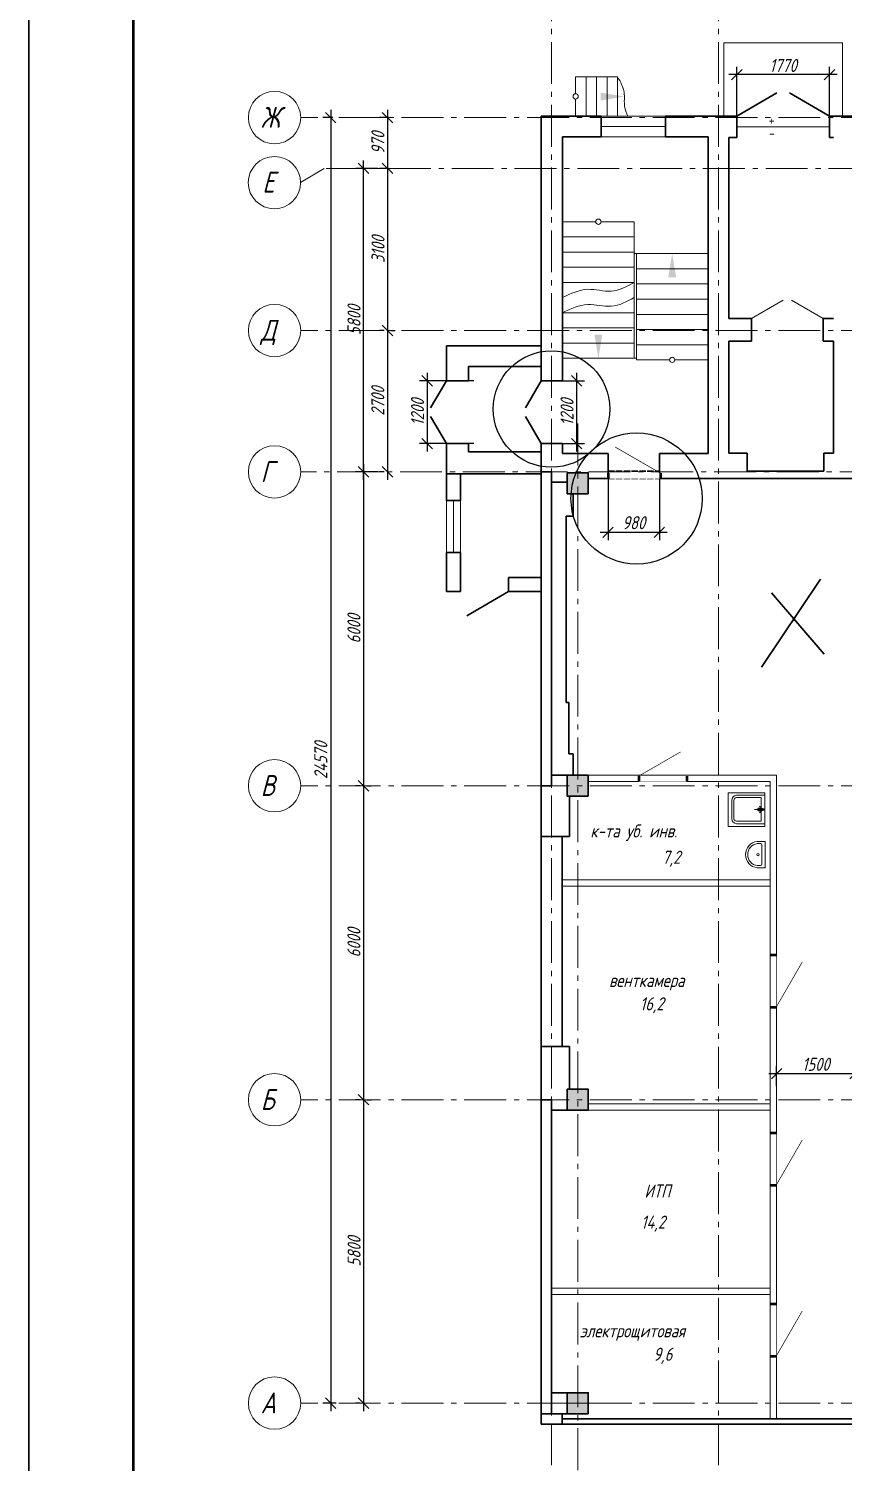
# Model space of a CAD drawing. Header units: millimetres. Extents: x 5341 to 134645, y 2795 to 129189.
# Drawn here: x 5341 to 20907, y 24569 to 51968 of the extents above; entities that cross this region are included whole.
import ezdxf

# ---------------------------------------------------------------- set-up
doc = ezdxf.new("R2010")
doc.units = ezdxf.units.MM
doc.linetypes.add('ACAD_ISO02W100', pattern=[15, 12, -3])
doc.linetypes.add('GOST2.303 6', pattern=[12, 8, -1.5, 1, -1.5])
doc.layers.get('Defpoints').update_dxf_attribs({"color": 1})
doc.layers.add('osi', color=1, linetype='GOST2.303 6', lineweight=15, plot=False)
doc.layers.add('razm', color=5, linetype='Continuous', lineweight=15, plot=False)
for name, color, linetype, lineweight in [('peregorodki', 7, 'Continuous', 20), ('АР_ДвериЗаполнение', 214, 'Continuous', 50), ('АР_Маскировка', 255, 'Continuous', 0), ('АР_ОкнаЗаполнение', 130, 'Continuous', 20), ('АР_Рамка', 7, 'Continuous', 30), ('АР_Сантех', 92, 'Continuous', 5), ('АР_Текст', 165, 'Continuous', 25), ('Колонны', 244, 'Continuous', 35), ('Сантех', 3, 'Continuous', 5), ('Стены', 170, 'Continuous', 30), ('Тонкая', 190, 'Continuous', 18)]:
    doc.layers.add(name, color=color, linetype=linetype, lineweight=lineweight)
doc.styles.add('GOST 2.304', font='CS_Gost2304.shx', dxfattribs={"oblique": 15})
doc.styles.add('SPDS', font='SPDS.shx')
doc.styles.add('style2', font='CS_Gost2304.shx', dxfattribs={"oblique": 15})
doc.dimstyles.new('SPDS$0', dxfattribs={"dimscale": 100, "dimtxt": 2.5, "dimasz": 2, "dimexe": 1.5, "dimexo": 0.625, "dimgap": 0.5, "dimtad": 1, "dimdec": 0, "dimrnd": 0.001, "dimtxsty": 'SPDS', "dimblk": 'ARCHTICK', "dimcen": 2.5, "dimdle": 1.5, "dimadec": 0, "dimazin": 2, "dimtfac": 1, "dimtdec": 0, "dimtmove": 1, "dimatfit": 3, "dimfxl": 8, "dimtolj": 1, "dimtzin": 0, "dimarcsym": 0})

# ---------------------------------------------------------------- blocks, each defined once
blk = doc.blocks.new('*U10')
at = {"color": 7, "linetype": 'ByBlock', "true_color": 0xffffff}
blk.add_wipeout([(-920, -105), (0, -105), (0, 5), (-920, 5)], dxfattribs=at).dxf.layer = 'АР_Маскировка'
at = {"linetype": 'ByBlock', "lineweight": 50}
for p, q in [((-920, 0), (-920, -100)), ((0, 0), (0, -100))]:
    blk.add_line(p, q, dxfattribs=at)
at = {"layer": 'АР_ДвериЗаполнение', "lineweight": 13}
blk.add_lwpolyline([(0, 0, 12.3, 12.3, 0), (-797, 460, 0, 0, 0.145691), (-920, 6, 0, 0, 1.462159)], format="xyseb", dxfattribs=at)
blk = doc.blocks.new('*U11')
at = {"color": 7, "linetype": 'ByBlock', "true_color": 0xffffff}
blk.add_wipeout([(1000, -105), (0, -105), (0, 5), (1000, 5)], dxfattribs=at).dxf.layer = 'АР_Маскировка'
at = {"linetype": 'ByBlock', "lineweight": 50}
for p, q in [((0, 0), (0, -100)), ((1000, 0), (1000, -100))]:
    blk.add_line(p, q, dxfattribs=at)
at = {"layer": 'АР_ДвериЗаполнение', "lineweight": 13}
blk.add_lwpolyline([(0, 0, 13.3, 13.3, 0), (866, 500, 0, 0, -0.145691), (1000, 7, 0, 0, -1.462159)], format="xyseb", dxfattribs=at)
blk = doc.blocks.new('*U18')
at = {"lineweight": 5}
for p, q in [((-172, 630), (178, 630)), ((-172, 590), (177, 590)), ((-272, 0), (-272, 540)), ((-228, 70), (-228, 540)), ((222, 540), (222, 70)), ((272, 540), (272, 0)), ((-228, 70), (222, 70)), ((0, 35), (-65, 100)), ((-48, 95), (-60, 83)), ((0, 200), (0, 0)), ((0, 35), (65, 100)), ((64, 85), (52, 97))]:
    blk.add_line(p, q, dxfattribs=at)
blk.add_lwpolyline([(-322, 700), (-322, 0), (322, 0), (322, 700)], close=True, dxfattribs=at)
for centre, radius in [((0, 109), 30), ((0, 109), 20), ((0, 35), 20)]:
    blk.add_circle(centre, radius, dxfattribs=at)
for centre, radius, start, end in [((-174, 532), 98.4, 88.8814, 175.093), ((-177, 540), 50.4, 84.7047, 179.8273), ((172, 540), 50.5, 0.2404, 83.7507), ((175, 532), 98.3, 4.838, 88.2494)]:
    blk.add_arc(centre, radius, start, end, dxfattribs=at)
blk = doc.blocks.new('UM4')
at = {"layer": 'Сантех'}
for p, q in [((0, 3), (0, -3)), ((1.85, 3), (0, 3)), ((0.8, 2.2), (0.8, -2.2)), ((1.81762, 2.5), (1.1, 2.5)), ((0, -3), (1.85, -3)), ((1.1, -2.5), (1.81762, -2.5))]:
    blk.add_line(p, q, dxfattribs=at)
blk.add_circle((1.65, 0), 0.3, dxfattribs=at)
for centre, radius, start, end in [((1.1, 2.2), 0.3, 90, 180), ((1.47689, 0), 2.52311, 277.0894705, 82.9105295), ((1.47689, 0), 3.02311, 277.0894726, 82.9105274), ((1.1, -2.2), 0.3, 180, 270)]:
    blk.add_arc(centre, radius, start, end, dxfattribs=at)
blk = doc.blocks.new('_Oblique')
at = {"color": 0, "linetype": 'ByBlock', "lineweight": -2}
blk.add_line((-0.5, -0.5), (0.5, 0.5), dxfattribs=at)
blk = doc.blocks.new('*D25')
at = {"layer": 'Defpoints', "color": 0, "ltscale": 100, "transparency": 16777216}
for p in [(11215, 50269), (11113, 25699), (11282, 25699)]:
    blk.add_point(p, dxfattribs=at)
at = {"layer": 'razm', "color": 5, "lineweight": -2, "ltscale": 100, "transparency": 16777216}
blk.add_line((11113, 50419), (11113, 25549), dxfattribs=at)
at = {"layer": 'razm', "color": 0, "linetype": 'ByBlock', "lineweight": -2, "ltscale": 100, "transparency": 16777216}
blk.add_line((11153, 50269), (10963, 50269), dxfattribs=at)
at = {"layer": 'razm', "color": 0, "lineweight": -2, "ltscale": 100, "transparency": 16777216}
blk.add_line((11219, 25699), (10963, 25699), dxfattribs=at)
at = {"layer": 'razm', "color": 5, "lineweight": -2, "ltscale": 100, "transparency": 16777216, "xscale": 200, "yscale": 200, "zscale": 200}
for p, rotation in [((11113, 50269), 90), ((11113, 25699), 270)]:
    blk.add_blockref('_Oblique', p, dxfattribs=dict(at, rotation=rotation))
at = {"layer": 'razm', "color": 5, "ltscale": 100, "transparency": 16777216, "insert": (10923, 37984), "char_height": 250, "attachment_point": 5, "rotation": 90, "style": 'style2'}
blk.add_mtext('\\A1;24570', dxfattribs=at)
blk = doc.blocks.new('*D26')
at = {"layer": 'Defpoints', "color": 0, "ltscale": 100, "transparency": 16777216}
for p in [(12280, 50269), (12197, 49299), (12280, 49299)]:
    blk.add_point(p, dxfattribs=at)
at = {"layer": 'razm', "color": 5, "lineweight": -2, "ltscale": 100, "transparency": 16777216}
blk.add_line((12197, 50419), (12197, 49149), dxfattribs=at)
at = {"layer": 'razm', "color": 0, "linetype": 'ByBlock', "lineweight": -2, "ltscale": 100, "transparency": 16777216}
blk.add_line((12217, 50269), (12047, 50269), dxfattribs=at)
at = {"layer": 'razm', "color": 0, "lineweight": -2, "ltscale": 100, "transparency": 16777216}
blk.add_line((12217, 49299), (12047, 49299), dxfattribs=at)
at = {"layer": 'razm', "color": 5, "lineweight": -2, "ltscale": 100, "transparency": 16777216, "xscale": 200, "yscale": 200, "zscale": 200}
for p, rotation in [((12197, 50269), 90), ((12197, 49299), 270)]:
    blk.add_blockref('_Oblique', p, dxfattribs=dict(at, rotation=rotation))
at = {"layer": 'razm', "color": 5, "ltscale": 100, "transparency": 16777216, "insert": (12015, 49784), "char_height": 250, "attachment_point": 5, "rotation": 90, "style": 'style2'}
blk.add_mtext('\\A1;970', dxfattribs=at)
blk = doc.blocks.new('*D27')
at = {"layer": 'Defpoints', "color": 0, "ltscale": 100, "transparency": 16777216}
for p in [(12280, 49299), (12197, 46199), (12197, 46199)]:
    blk.add_point(p, dxfattribs=at)
at = {"layer": 'razm', "color": 5, "lineweight": -2, "ltscale": 100, "transparency": 16777216}
blk.add_line((12197, 49449), (12197, 46049), dxfattribs=at)
at = {"layer": 'razm', "color": 0, "linetype": 'ByBlock', "lineweight": -2, "ltscale": 100, "transparency": 16777216}
blk.add_line((12217, 49299), (12047, 49299), dxfattribs=at)
at = {"layer": 'razm', "color": 0, "lineweight": -2, "ltscale": 100, "transparency": 16777216}
blk.add_line((12134, 46199), (12047, 46199), dxfattribs=at)
at = {"layer": 'razm', "color": 5, "lineweight": -2, "ltscale": 100, "transparency": 16777216, "xscale": 200, "yscale": 200, "zscale": 200}
for p, rotation in [((12197, 49299), 90), ((12197, 46199), 270)]:
    blk.add_blockref('_Oblique', p, dxfattribs=dict(at, rotation=rotation))
at = {"layer": 'razm', "color": 5, "ltscale": 100, "transparency": 16777216, "insert": (12017, 47749), "char_height": 250, "attachment_point": 5, "rotation": 90, "style": 'style2'}
blk.add_mtext('\\A1;3100', dxfattribs=at)
blk = doc.blocks.new('*D28')
at = {"layer": 'Defpoints', "color": 0, "ltscale": 100, "transparency": 16777216}
for p in [(12197, 46199), (12197, 43499), (12197, 43499)]:
    blk.add_point(p, dxfattribs=at)
at = {"layer": 'razm', "color": 5, "lineweight": -2, "ltscale": 100, "transparency": 16777216}
blk.add_line((12197, 46349), (12197, 43349), dxfattribs=at)
at = {"layer": 'razm', "color": 0, "linetype": 'ByBlock', "lineweight": -2, "ltscale": 100, "transparency": 16777216}
blk.add_line((12259, 46199), (12347, 46199), dxfattribs=at)
at = {"layer": 'razm', "color": 0, "lineweight": -2, "ltscale": 100, "transparency": 16777216}
blk.add_line((12134, 43499), (12047, 43499), dxfattribs=at)
at = {"layer": 'razm', "color": 5, "lineweight": -2, "ltscale": 100, "transparency": 16777216, "xscale": 200, "yscale": 200, "zscale": 200}
for p, rotation in [((12197, 46199), 90), ((12197, 43499), 270)]:
    blk.add_blockref('_Oblique', p, dxfattribs=dict(at, rotation=rotation))
at = {"layer": 'razm', "color": 5, "ltscale": 100, "transparency": 16777216, "insert": (12012, 44849), "char_height": 250, "attachment_point": 5, "rotation": 90, "style": 'style2'}
blk.add_mtext('\\A1;2700', dxfattribs=at)
blk = doc.blocks.new('*D29')
at = {"layer": 'Defpoints', "color": 0, "ltscale": 100, "transparency": 16777216}
for p in [(11738, 43499), (11738, 37499), (11738, 37499)]:
    blk.add_point(p, dxfattribs=at)
at = {"layer": 'razm', "color": 5, "lineweight": -2, "ltscale": 100, "transparency": 16777216}
blk.add_line((11738, 43649), (11738, 37349), dxfattribs=at)
at = {"layer": 'razm', "color": 0, "linetype": 'ByBlock', "lineweight": -2, "ltscale": 100, "transparency": 16777216}
blk.add_line((11676, 43499), (11588, 43499), dxfattribs=at)
at = {"layer": 'razm', "color": 0, "lineweight": -2, "ltscale": 100, "transparency": 16777216}
blk.add_line((11676, 37499), (11588, 37499), dxfattribs=at)
at = {"layer": 'razm', "color": 5, "lineweight": -2, "ltscale": 100, "transparency": 16777216, "xscale": 200, "yscale": 200, "zscale": 200}
for p, rotation in [((11738, 43499), 90), ((11738, 37499), 270)]:
    blk.add_blockref('_Oblique', p, dxfattribs=dict(at, rotation=rotation))
at = {"layer": 'razm', "color": 5, "ltscale": 100, "transparency": 16777216, "insert": (11556, 40499), "char_height": 250, "attachment_point": 5, "rotation": 90, "style": 'style2'}
blk.add_mtext('\\A1;6000', dxfattribs=at)
blk = doc.blocks.new('*D30')
at = {"layer": 'Defpoints', "color": 0, "ltscale": 100, "transparency": 16777216}
for p in [(11738, 37499), (11738, 31499), (11738, 31499)]:
    blk.add_point(p, dxfattribs=at)
at = {"layer": 'razm', "color": 5, "lineweight": -2, "ltscale": 100, "transparency": 16777216}
blk.add_line((11738, 37649), (11738, 31349), dxfattribs=at)
at = {"layer": 'razm', "color": 0, "linetype": 'ByBlock', "lineweight": -2, "ltscale": 100, "transparency": 16777216}
blk.add_line((11801, 37499), (11888, 37499), dxfattribs=at)
at = {"layer": 'razm', "color": 0, "lineweight": -2, "ltscale": 100, "transparency": 16777216}
blk.add_line((11676, 31499), (11588, 31499), dxfattribs=at)
at = {"layer": 'razm', "color": 5, "lineweight": -2, "ltscale": 100, "transparency": 16777216, "xscale": 200, "yscale": 200, "zscale": 200}
for p, rotation in [((11738, 37499), 90), ((11738, 31499), 270)]:
    blk.add_blockref('_Oblique', p, dxfattribs=dict(at, rotation=rotation))
at = {"layer": 'razm', "color": 5, "ltscale": 100, "transparency": 16777216, "insert": (11556, 34499), "char_height": 250, "attachment_point": 5, "rotation": 90, "style": 'style2'}
blk.add_mtext('\\A1;6000', dxfattribs=at)
blk = doc.blocks.new('*D31')
at = {"layer": 'Defpoints', "color": 0, "ltscale": 100, "transparency": 16777216}
for p in [(11738, 31499), (11739, 25699), (11739, 25699)]:
    blk.add_point(p, dxfattribs=at)
at = {"layer": 'razm', "color": 5, "lineweight": -2, "ltscale": 100, "transparency": 16777216}
blk.add_line((11739, 31649), (11739, 25549), dxfattribs=at)
at = {"layer": 'razm', "color": 0, "linetype": 'ByBlock', "lineweight": -2, "ltscale": 100, "transparency": 16777216}
blk.add_line((11801, 31499), (11889, 31499), dxfattribs=at)
at = {"layer": 'razm', "color": 0, "lineweight": -2, "ltscale": 100, "transparency": 16777216}
blk.add_line((11677, 25699), (11589, 25699), dxfattribs=at)
at = {"layer": 'razm', "color": 5, "lineweight": -2, "ltscale": 100, "transparency": 16777216, "xscale": 200, "yscale": 200, "zscale": 200}
for p, rotation in [((11739, 31499), 90), ((11739, 25699), 270)]:
    blk.add_blockref('_Oblique', p, dxfattribs=dict(at, rotation=rotation))
at = {"layer": 'razm', "color": 5, "ltscale": 100, "transparency": 16777216, "insert": (11559, 28599), "char_height": 250, "attachment_point": 5, "rotation": 90, "style": 'style2'}
blk.add_mtext('\\A1;5800', dxfattribs=at)
blk = doc.blocks.new('*D37')
at = {"layer": 'Defpoints', "color": 0, "ltscale": 100, "transparency": 16777216}
for p in [(15431, 45239), (15431, 44039), (15812, 44039)]:
    blk.add_point(p, dxfattribs=at)
at = {"layer": 'razm', "color": 0, "linetype": 'ByBlock', "lineweight": -2, "ltscale": 100, "transparency": 16777216}
blk.add_line((15493, 45239), (15962, 45239), dxfattribs=at)
at = {"layer": 'razm', "color": 5, "lineweight": -2, "ltscale": 100, "transparency": 16777216}
blk.add_line((15812, 45389), (15812, 43889), dxfattribs=at)
at = {"layer": 'razm', "color": 0, "lineweight": -2, "ltscale": 100, "transparency": 16777216}
blk.add_line((15493, 44039), (15962, 44039), dxfattribs=at)
at = {"layer": 'razm', "color": 5, "lineweight": -2, "ltscale": 100, "transparency": 16777216, "xscale": 200, "yscale": 200, "zscale": 200}
for p, rotation in [((15812, 45239), 90), ((15812, 44039), 270)]:
    blk.add_blockref('_Oblique', p, dxfattribs=dict(at, rotation=rotation))
at = {"layer": 'razm', "color": 5, "ltscale": 100, "transparency": 16777216, "insert": (15628, 44639), "char_height": 250, "attachment_point": 5, "rotation": 90, "style": 'style2'}
blk.add_mtext('\\A1;1200', dxfattribs=at)
blk = doc.blocks.new('*D38')
at = {"layer": 'Defpoints', "color": 0, "ltscale": 100, "transparency": 16777216}
for p in [(13910, 45239), (12956, 44039), (13910, 44039)]:
    blk.add_point(p, dxfattribs=at)
at = {"layer": 'razm', "color": 0, "linetype": 'ByBlock', "lineweight": -2, "ltscale": 100, "transparency": 16777216}
blk.add_line((13848, 45239), (12806, 45239), dxfattribs=at)
at = {"layer": 'razm', "color": 5, "lineweight": -2, "ltscale": 100, "transparency": 16777216}
blk.add_line((12956, 45389), (12956, 43889), dxfattribs=at)
at = {"layer": 'razm', "color": 0, "lineweight": -2, "ltscale": 100, "transparency": 16777216}
blk.add_line((13848, 44039), (12806, 44039), dxfattribs=at)
at = {"layer": 'razm', "color": 5, "lineweight": -2, "ltscale": 100, "transparency": 16777216, "xscale": 200, "yscale": 200, "zscale": 200}
for p, rotation in [((12956, 45239), 90), ((12956, 44039), 270)]:
    blk.add_blockref('_Oblique', p, dxfattribs=dict(at, rotation=rotation))
at = {"layer": 'razm', "color": 5, "ltscale": 100, "transparency": 16777216, "insert": (12771, 44639), "char_height": 250, "attachment_point": 5, "rotation": 90, "style": 'style2'}
blk.add_mtext('\\A1;1200', dxfattribs=at)
blk = doc.blocks.new('*D39')
at = {"layer": 'Defpoints', "color": 0, "ltscale": 100, "transparency": 16777216}
for p in [(18872, 51090), (18872, 50172), (20642, 50172)]:
    blk.add_point(p, dxfattribs=at)
at = {"layer": 'razm', "color": 0, "lineweight": -2, "ltscale": 100, "transparency": 16777216}
blk.add_line((18872, 50234), (18872, 51240), dxfattribs=at)
at = {"layer": 'razm', "color": 0, "linetype": 'ByBlock', "lineweight": -2, "ltscale": 100, "transparency": 16777216}
blk.add_line((20642, 50234), (20642, 51240), dxfattribs=at)
at = {"layer": 'razm', "color": 5, "lineweight": -2, "ltscale": 100, "transparency": 16777216}
blk.add_line((20792, 51090), (18722, 51090), dxfattribs=at)
at = {"layer": 'razm', "color": 5, "lineweight": -2, "ltscale": 100, "transparency": 16777216, "xscale": 200, "yscale": 200, "zscale": 200, "rotation": 180}
blk.add_blockref('_Oblique', (18872, 51090), dxfattribs=at)
at = {"layer": 'razm', "color": 5, "lineweight": -2, "ltscale": 100, "transparency": 16777216, "xscale": 200, "yscale": 200, "zscale": 200}
blk.add_blockref('_Oblique', (20642, 51090), dxfattribs=at)
at = {"layer": 'razm', "color": 5, "ltscale": 100, "transparency": 16777216, "insert": (19757, 51265), "char_height": 250, "attachment_point": 5, "style": 'style2'}
blk.add_mtext('\\A1;1770', dxfattribs=at)
blk = doc.blocks.new('*D46')
at = {"layer": 'Defpoints', "color": 0, "ltscale": 100, "transparency": 16777216}
for p in [(11738, 49299), (12079, 49299), (12079, 43499)]:
    blk.add_point(p, dxfattribs=at)
at = {"layer": 'peregorodki', "color": 5, "lineweight": -2, "ltscale": 100, "transparency": 16777216}
blk.add_line((11738, 43349), (11738, 49449), dxfattribs=at)
at = {"layer": 'peregorodki', "color": 0, "lineweight": -2, "ltscale": 100, "transparency": 16777216}
blk.add_line((12016, 49299), (11588, 49299), dxfattribs=at)
at = {"layer": 'peregorodki', "color": 0, "linetype": 'ByBlock', "lineweight": -2, "ltscale": 100, "transparency": 16777216}
blk.add_line((12016, 43499), (11588, 43499), dxfattribs=at)
at = {"layer": 'peregorodki', "color": 5, "lineweight": -2, "ltscale": 100, "transparency": 16777216, "xscale": 200, "yscale": 200, "zscale": 200}
for p, rotation in [((11738, 49299), 90), ((11738, 43499), 270)]:
    blk.add_blockref('_Oblique', p, dxfattribs=dict(at, rotation=rotation))
at = {"layer": 'peregorodki', "color": 5, "ltscale": 100, "transparency": 16777216, "insert": (11558, 46399), "char_height": 250, "attachment_point": 5, "rotation": 90, "style": 'style2'}
blk.add_mtext('\\A1;5800', dxfattribs=at)
blk = doc.blocks.new('*D49')
at = {"layer": 'Defpoints', "color": 0, "ltscale": 100, "transparency": 16777216}
for p in [(19632, 31996), (19632, 31699), (21132, 31699)]:
    blk.add_point(p, dxfattribs=at)
at = {"layer": 'peregorodki', "color": 0, "lineweight": -2, "ltscale": 100, "transparency": 16777216}
blk.add_line((19632, 31761), (19632, 32146), dxfattribs=at)
at = {"layer": 'peregorodki', "color": 0, "linetype": 'ByBlock', "lineweight": -2, "ltscale": 100, "transparency": 16777216}
blk.add_line((21132, 31761), (21132, 32146), dxfattribs=at)
at = {"layer": 'peregorodki', "color": 5, "lineweight": -2, "ltscale": 100, "transparency": 16777216}
blk.add_line((21282, 31996), (19482, 31996), dxfattribs=at)
at = {"layer": 'peregorodki', "color": 5, "lineweight": -2, "ltscale": 100, "transparency": 16777216, "xscale": 200, "yscale": 200, "zscale": 200, "rotation": 180}
blk.add_blockref('_Oblique', (19632, 31996), dxfattribs=at)
at = {"layer": 'peregorodki', "color": 5, "lineweight": -2, "ltscale": 100, "transparency": 16777216, "xscale": 200, "yscale": 200, "zscale": 200}
blk.add_blockref('_Oblique', (21132, 31996), dxfattribs=at)
at = {"layer": 'peregorodki', "color": 5, "ltscale": 100, "transparency": 16777216, "insert": (20382, 32176), "char_height": 250, "attachment_point": 5, "style": 'style2'}
blk.add_mtext('\\A1;1500', dxfattribs=at)
blk = doc.blocks.new('*D58')
at = {"layer": 'Defpoints', "color": 0, "ltscale": 100, "transparency": 16777216}
for p in [(16412, 43849), (17392, 43849), (17392, 42344)]:
    blk.add_point(p, dxfattribs=at)
at = {"layer": 'peregorodki', "color": 0, "linetype": 'ByBlock', "lineweight": -2, "ltscale": 100, "transparency": 16777216}
blk.add_line((16412, 43786), (16412, 42194), dxfattribs=at)
at = {"layer": 'peregorodki', "color": 0, "lineweight": -2, "ltscale": 100, "transparency": 16777216}
blk.add_line((17392, 43786), (17392, 42194), dxfattribs=at)
at = {"layer": 'peregorodki', "color": 5, "lineweight": -2, "ltscale": 100, "transparency": 16777216}
blk.add_line((16262, 42344), (17542, 42344), dxfattribs=at)
at = {"layer": 'peregorodki', "color": 5, "lineweight": -2, "ltscale": 100, "transparency": 16777216, "xscale": 200, "yscale": 200, "zscale": 200, "rotation": 180}
blk.add_blockref('_Oblique', (16412, 42344), dxfattribs=at)
at = {"layer": 'peregorodki', "color": 5, "lineweight": -2, "ltscale": 100, "transparency": 16777216, "xscale": 200, "yscale": 200, "zscale": 200}
blk.add_blockref('_Oblique', (17392, 42344), dxfattribs=at)
at = {"layer": 'peregorodki', "color": 5, "ltscale": 100, "transparency": 16777216, "insert": (16902, 42526), "char_height": 250, "attachment_point": 5, "style": 'style2'}
blk.add_mtext('\\A1;980', dxfattribs=at)

msp = doc.modelspace()

# ---------------------------------------------------------------- linework, layer by layer
at = {"layer": 'Defpoints', "ltscale": 100}
msp.add_circle((15332.3, 44699), 1112.8, dxfattribs=at)
at = {"layer": 'osi', "ltscale": 100}
for p, q in [((15332.3, 52912.8), (15332.3, 22022)), ((18522.3, 52912.8), (18522.3, 22022)), ((58865.7, 50268.8), (10538.5, 50268.8)), ((10537.2, 49025.8), (10990, 49298.8)), ((58625.6, 49298.8), (10990, 49298.8)), ((58865.7, 46198.8), (10538.5, 46198.8)), ((15832.3, 44421.5), (15832.3, 22364)), ((58838.9, 43498.8), (10538.5, 43498.8)), ((58865.7, 37498.8), (10538.5, 37498.8)), ((58865.7, 31498.8), (10538.5, 31498.8)), ((58865.7, 25699.2), (10538.5, 25699.2))]:
    msp.add_line(p, q, dxfattribs=at)
at = {"layer": 'osi', "linetype": 'Continuous', "ltscale": 100}
for centre in [(10038.5, 50268.8), (10037.2, 49025.8), (10038.5, 46198.8), (10038.5, 43498.8), (10038.5, 37498.8), (10038.5, 31498.8), (10038.5, 25701.3)]:
    msp.add_circle(centre, 500, dxfattribs=at)
at = {"layer": 'peregorodki', "ltscale": 100}
for p, q in [((18622.3, 50298.8), (18622.3, 51698.8)), ((18622.3, 51698.8), (20892.3, 51698.8)), ((20892.3, 50298.8), (20892.3, 51698.8)), ((19632.3, 37698.8), (16032.3, 37698.8)), ((19512.3, 37578.8), (16032.3, 37578.8)), ((19512.3, 25398.8), (19512.3, 37578.8)), ((19632.3, 25398.8), (19632.3, 37698.8)), ((19512.3, 35698.8), (15532.3, 35698.8)), ((19512.3, 35578.8), (15532.3, 35578.8)), ((19512.3, 31418.8), (16032.3, 31418.8)), ((19512.3, 31298.8), (16032.3, 31298.8)), ((19512.3, 27898.8), (15332.3, 27898.8)), ((19512.3, 27778.8), (15332.3, 27778.8)), ((15522.5, 25700.2), (16179, 25700.2))]:
    msp.add_line(p, q, dxfattribs=at)
at = {"layer": 'АР_ОкнаЗаполнение', "ltscale": 100}
for p, q in [((17512.3, 50298.8), (16282.3, 50298.8)), ((16282.3, 50098.8), (17512.3, 50098.8)), ((17512.3, 49898.8), (16282.3, 49898.8)), ((13322.3, 42948.8), (13322.3, 41958.8)), ((13457.3, 41958.8), (13457.3, 42948.8)), ((13592.3, 42948.8), (13592.3, 41958.8))]:
    msp.add_line(p, q, dxfattribs=at)
at = {"layer": 'АР_Рамка'}
msp.add_line((5341.3, 2832.7), (5341.3, 62232.7), dxfattribs=at)
at = {"layer": 'АР_Рамка', "lineweight": 50}
msp.add_lwpolyline([(67841.3, 3332.7), (7341.3, 3332.7), (7341.3, 61732.7), (67841.3, 61732.7), (67841.3, 3332.7)], close=True, dxfattribs=at)
at = {"layer": 'Колонны', "color": 0}
for p, q in [((16032.3, 43478.8), (15632.3, 43478.8)), ((15632.3, 43478.8), (15632.3, 43078.8)), ((16032.3, 43078.8), (16032.3, 43478.8)), ((16032.3, 43368.8), (16032.3, 43078.8)), ((15632.3, 43078.8), (16032.3, 43078.8)), ((15742.3, 43078.8), (16032.3, 43078.8)), ((16032.3, 37698.8), (15632.3, 37698.8)), ((15632.3, 37698.8), (15632.3, 37298.8)), ((16032.3, 37298.8), (16032.3, 37698.8)), ((15632.3, 37298.8), (16032.3, 37298.8)), ((16032.3, 31698.8), (15632.3, 31698.8)), ((15632.3, 31698.8), (15632.3, 31298.8)), ((16032.3, 31298.8), (16032.3, 31698.8)), ((15632.3, 31298.8), (16032.3, 31298.8)), ((16032.3, 25898.8), (15632.3, 25898.8)), ((15632.3, 25898.8), (15632.3, 25498.8)), ((16032.3, 25498.8), (16032.3, 25898.8)), ((15632.3, 25498.8), (16032.3, 25498.8))]:
    msp.add_line(p, q, dxfattribs=at)
at = {"layer": 'Колонны', "ltscale": 100}
for p, q in [((20472.6, 41446.3), (19342.2, 39765.4)), ((20541.5, 40013.4), (19535.2, 41184.5))]:
    msp.add_line(p, q, dxfattribs=at)
for points in [[(16032.3, 43078.8), (15632.3, 43078.8), (15632.3, 43478.8), (16032.3, 43478.8)], [(16032.3, 37298.8), (15632.3, 37298.8), (15632.3, 37698.8), (16032.3, 37698.8)], [(16032.3, 31298.8), (15632.3, 31298.8), (15632.3, 31698.8), (16032.3, 31698.8)], [(16032.3, 25498.8), (15632.3, 25498.8), (15632.3, 25898.8), (16032.3, 25898.8)]]:
    msp.add_lwpolyline(points, close=True, dxfattribs=at)
for points in [[(16032.3, 43478.8), (16032.3, 43078.8), (15632.3, 43478.8), (15632.3, 43078.8)], [(16032.3, 37698.8), (16032.3, 37298.8), (15632.3, 37698.8), (15632.3, 37298.8)], [(16032.3, 31698.8), (16032.3, 31298.8), (15632.3, 31698.8), (15632.3, 31298.8)], [(16032.3, 25898.8), (16032.3, 25498.8), (15632.3, 25898.8), (15632.3, 25498.8)]]:
    msp.add_solid(points, dxfattribs=at)
at = {"layer": 'Стены', "color": 0, "ltscale": 100}
for p, q in [((18872.3, 50298.8), (19638.8, 50741.3)), ((19875.9, 50741.3), (20642.3, 50298.8)), ((15132.3, 50298.8), (16282.3, 50298.8)), ((15132.3, 45238.8), (15132.3, 50298.8)), ((16282.3, 49898.8), (16282.3, 50298.8)), ((17512.3, 50298.8), (18872.3, 50298.8)), ((17512.3, 49898.8), (17512.3, 50298.8)), ((18872.3, 49888.8), (18872.3, 50298.8)), ((20642.3, 50298.8), (21182.3, 50298.8)), ((20642.3, 49888.8), (20642.3, 50298.8)), ((15542.3, 49898.8), (16282.3, 49898.8)), ((15542.3, 45238.8), (15542.3, 49898.8)), ((17512.3, 49898.8), (18322.3, 49898.8)), ((18322.3, 43848.8), (18322.3, 49898.8)), ((18722.3, 49888.8), (18872.3, 49888.8)), ((18722.3, 46428.8), (18722.3, 49888.8)), ((20642.3, 49888.8), (20722.3, 49888.8)), ((19152.3, 46428.8), (18722.3, 46428.8)), ((19152.3, 45998.8), (19152.3, 46428.8)), ((20722.3, 46428.8), (20522.3, 46428.8)), ((20522.3, 45998.8), (20522.3, 46428.8)), ((15132.3, 45908.8), (13322.3, 45908.8)), ((13322.3, 45238.8), (13322.3, 45908.8)), ((19152.3, 45998.8), (18722.3, 45998.8)), ((18722.3, 43858.8), (18722.3, 45998.8)), ((20722.3, 45998.8), (20522.3, 45998.8)), ((20722.3, 43858.8), (20722.3, 45998.8)), ((13742.3, 45238.8), (13742.3, 45508.8)), ((13742.3, 45508.8), (15132.3, 45508.8)), ((13022.3, 44719.2), (13322.3, 45238.8)), ((13742.3, 45238.8), (13322.3, 45238.8)), ((14832.3, 44719.2), (15132.3, 45238.8)), ((15542.3, 45238.8), (15132.3, 45238.8)), ((13322.3, 44038.8), (13022.3, 44558.4)), ((15132.3, 44038.8), (14832.3, 44558.4)), ((13742.3, 44038.8), (13322.3, 44038.8)), ((13322.3, 43458.8), (13322.3, 44038.8)), ((13742.3, 43878.8), (13742.3, 44038.8)), ((13742.3, 43878.8), (15132.3, 43878.8)), ((15132.3, 43458.8), (15132.3, 44038.8)), ((15542.3, 44038.8), (15132.3, 44038.8)), ((15542.3, 43848.8), (15542.3, 44038.8)), ((16412.3, 43848.8), (15542.3, 43848.8)), ((16412.3, 43848.8), (16412.3, 43508.8)), ((18322.3, 43848.8), (17392.3, 43848.8)), ((17392.3, 43848.8), (17392.3, 43508.8)), ((18722.3, 43858.8), (19072.3, 43858.8)), ((19072.3, 43508.8), (19072.3, 43858.8)), ((20532.3, 43858.8), (20722.3, 43858.8)), ((20532.3, 43508.8), (20532.3, 43858.8)), ((13322.3, 43458.8), (15132.3, 43458.8)), ((13322.3, 43458.8), (13322.3, 42948.8)), ((13592.3, 43458.8), (13592.3, 42948.8)), ((15132.3, 43498.8), (15132.3, 37498.8)), ((15332.3, 43498.8), (15132.3, 43498.8)), ((15132.3, 43496.3), (15132.3, 43498.8)), ((15332.3, 43498.8), (15332.3, 37498.8)), ((15632.3, 43298.8), (15332.3, 43298.8)), ((16032.3, 43368.8), (16412.3, 43368.8)), ((17392.3, 43368.8), (19072.3, 43368.8)), ((19072.3, 43508.8), (20532.3, 43508.8)), ((19072.3, 43368.8), (20532.3, 43368.8)), ((20532.3, 43368.8), (21132.3, 43368.8)), ((15742.3, 43078.8), (15742.3, 42648.8)), ((13592.3, 42948.8), (13322.3, 42948.8)), ((15612.3, 42648.8), (15742.3, 42648.8)), ((15612.3, 42648.8), (15612.3, 39088.8)), ((13592.3, 41958.8), (13322.3, 41958.8)), ((13322.3, 41958.8), (13322.3, 41208.8)), ((13592.3, 41958.8), (13592.3, 41208.8)), ((15132.3, 41478.8), (14512.3, 41478.8)), ((14512.3, 41478.8), (14512.3, 41208.8)), ((13592.3, 41208.8), (13322.3, 41208.8)), ((14512.3, 41208.8), (13715.6, 40748.8)), ((15132.3, 41208.8), (14512.3, 41208.8)), ((15662.3, 39088.8), (15612.3, 39088.8)), ((15662.3, 38108.8), (15662.3, 39088.8)), ((15742.3, 38108.8), (15662.3, 38108.8)), ((15742.3, 38108.8), (15662.3, 38108.8)), ((15742.3, 38108.8), (15742.3, 37698.8)), ((15632.3, 37698.8), (15332.3, 37698.8)), ((15332.3, 37498.8), (15132.3, 37498.8)), ((15132.3, 37498.8), (15132.3, 36528.8)), ((15672.3, 37298.8), (15672.3, 36528.8)), ((15672.3, 36528.8), (15132.3, 36528.8)), ((15672.3, 32518.8), (15132.3, 32518.8)), ((15132.3, 31498.8), (15132.3, 32518.8)), ((15672.3, 32518.8), (15672.3, 31698.8)), ((15132.3, 31498.8), (15132.3, 25498.8)), ((15332.3, 31498.8), (15132.3, 31498.8)), ((15332.3, 31498.8), (15332.3, 25498.8)), ((15632.3, 31298.8), (15332.3, 31298.8)), ((15632.3, 25898.8), (15332.3, 25898.8)), ((15132.3, 25498.8), (15132.3, 25298.8)), ((15532.3, 25498.8), (15132.3, 25498.8)), ((15632.3, 25498.8), (15332.3, 25498.8)), ((15532.3, 25498.8), (16032.3, 25498.8)), ((15532.3, 25498.8), (15532.3, 25298.8)), ((15532.3, 25298.8), (15132.3, 25298.8)), ((21132.3, 25398.8), (15532.3, 25398.8)), ((15532.3, 25298.8), (21132.3, 25298.8))]:
    msp.add_line(p, q, dxfattribs=at)
at = {"layer": 'Стены', "linetype": 'ACAD_ISO02W100', "ltscale": 10}
for p, q in [((16412.3, 43508.8), (17392.3, 43508.8)), ((16412.3, 43368.8), (17392.3, 43368.8))]:
    msp.add_line(p, q, dxfattribs=at)
at = {"layer": 'Стены', "ltscale": 100}
for p, q in [((16412.3, 43508.8), (16412.3, 43368.8)), ((17392.3, 43508.8), (17392.3, 43368.8)), ((15132.3, 36528.8), (15132.3, 32518.8)), ((15532.3, 36528.8), (15532.3, 32518.8))]:
    msp.add_line(p, q, dxfattribs=at)
at = {"layer": 'Тонкая', "color": 0, "ltscale": 100}
for p, q in [((15792.3, 50723.8), (15792.3, 51048.8)), ((16592.3, 51048.8), (15792.3, 51048.8)), ((15992.3, 50298.8), (15992.3, 51048.8)), ((16192.3, 50298.8), (16192.3, 51048.8)), ((16392.3, 50298.8), (16392.3, 51048.8)), ((16592.3, 50298.8), (16592.3, 51048.8)), ((15792.3, 50298.8), (15792.3, 50623.8)), ((16792.3, 50298.8), (15792.3, 50298.8)), ((20642.3, 50093.8), (18872.3, 50093.8)), ((16912.3, 45668.8), (16912.3, 48278.8)), ((16912.3, 47988.8), (15542.3, 47988.8)), ((16912.3, 47698.8), (15542.3, 47698.8)), ((16912.3, 47408.8), (15542.3, 47408.8)), ((16952.3, 47668.8), (16912.3, 47668.8)), ((16952.3, 47668.8), (18322.3, 47668.8)), ((16952.3, 45638.8), (16952.3, 47668.8)), ((18322.3, 47378.8), (16952.3, 47378.8)), ((16912.3, 47118.8), (15542.3, 47118.8)), ((18322.3, 47088.8), (16952.3, 47088.8)), ((18322.3, 46798.8), (16952.3, 46798.8)), ((19758.5, 46778.8), (19152.3, 46428.8)), ((20522.3, 46428.8), (19916.1, 46778.8)), ((16912.3, 46538.8), (15542.3, 46538.8)), ((18322.3, 46508.8), (16952.3, 46508.8)), ((16912.3, 46248.8), (15542.3, 46248.8)), ((18322.3, 46218.8), (16952.3, 46218.8)), ((16912.3, 45958.8), (15542.3, 45958.8)), ((18322.3, 45928.8), (16952.3, 45928.8)), ((16912.3, 45668.8), (15542.3, 45668.8)), ((16912.3, 45668.8), (16952.3, 45668.8)), ((17587.3, 45638.8), (16952.3, 45638.8)), ((18322.3, 45638.8), (17687.3, 45638.8))]:
    msp.add_line(p, q, dxfattribs=at)
at = {"layer": 'Тонкая', "color": 0}
for p, q in [((15542.3, 48278.8), (16177.3, 48278.8)), ((16277.3, 48278.8), (16912.3, 48278.8))]:
    msp.add_line(p, q, dxfattribs=at)
at = {"layer": 'Тонкая', "color": 0, "ltscale": 100}
for centre in [(15792.3, 50673.8), (16227.3, 48278.8), (17637.3, 45638.8)]:
    msp.add_circle(centre, 50, dxfattribs=at)
for points in [[(16592.3, 51048.8), (16719.5, 50749.6), (16729.2, 50480.9), (16792.3, 50298.8)], [(16912.3, 47118.8), (16471.7, 46953.1), (16027, 46987.1), (15542.3, 46828.8)], [(16912.3, 46828.8), (16471.7, 46663.1), (16027, 46697.1), (15542.3, 46538.8)]]:
    msp.add_spline(points, degree=3, dxfattribs=at)
for points in [[(16724.1, 50670.9), (16273.5, 50595.5), (16273.5, 50746.3)], [(17637.3, 47668.8), (17561.9, 47218.1), (17712.7, 47218.1)], [(16227.3, 45668.8), (16302.7, 46119.4), (16151.9, 46119.4)]]:
    msp.add_solid(points, dxfattribs=at)

# ---------------------------------------------------------------- block references
at = {"layer": 'АР_Сантех', "ltscale": 3, "xscale": -1, "rotation": 90}
msp.add_blockref('*U18', (19407.3, 37045), dxfattribs=at)
at = {"layer": 'АР_Сантех', "lineweight": 30, "xscale": 84, "yscale": 84, "zscale": 84, "rotation": 180}
msp.add_blockref('UM4', (19415.7, 36182.8), dxfattribs=at)

# ---------------------------------------------------------------- texts
at = {"layer": 'osi', "color": 7, "lineweight": 25, "style": 'GOST 2.304', "oblique": 15}
for s, p in [('Ж', (9774.5, 50073.6)), ('Е', (9805.2, 48836.6)), ('Д', (9774.5, 46003.6)), ('Г', (9774.5, 43303.6)), ('В', (9774.5, 37303.6)), ('Б', (9774.5, 31303.6)), ('А', (9774.5, 25506.1))]:
    msp.add_text(s, height=400, dxfattribs=at).set_placement(p)
at = {"layer": 'АР_Текст', "color": 0, "lineweight": 25, "ltscale": 100, "style": 'GOST 2.304'}
for s, p in [('+', (19593.4, 50281.7)), ('-', (19598.9, 50030.5))]:
    msp.add_text(s, height=200, rotation=180, dxfattribs=at).set_placement(p)
at = {"layer": 'АР_Текст', "lineweight": 25, "style": 'GOST 2.304', "oblique": 15}
for s, p in [('к-та уб. инв.', (16073.8, 36511.1)), ('7,2', (17446.1, 36007.6)), ('венткамера', (16430.1, 33653.6)), ('16,2', (17021.6, 33207.1)), ('ИТП ', (17107.1, 29629.1)), ('14,2', (17043.6, 29035.1)), ('электрощитовая', (15870.6, 26957.1)), ('9,6', (17277.1, 26509.6))]:
    msp.add_text(s, height=250, dxfattribs=at).set_placement(p)

# ---------------------------------------------------------------- dimensions: what is measured, and where the dimension line sits
at = {"layer": 'peregorodki', "ltscale": 100}
dim = msp.add_linear_dim(base=(11738.5, 49298.8), p1=(12079, 43498.8), p2=(12079, 49298.8), angle=90, dimstyle='SPDS$0', override={"dimscale": 100, "dimtxsty": 'style2', "dimblk": 'Oblique', "dimclrd": 5, "dimclrt": 5}, dxfattribs=at)
dim.commit()
dim.dimension.update_dxf_attribs({"geometry": '*D46', "text_midpoint": (11558.3, 46398.8)})
for base, p1, p2, picture, middle in [((17392.3, 42344), (16412.3, 43848.8), (17392.3, 43848.8), '*D58', (16902.3, 42526.2)), ((19632.3, 31995.5), (21132.3, 31698.8), (19632.3, 31698.8), '*D49', (20382.3, 32175.7))]:
    dim = msp.add_linear_dim(base=base, p1=p1, p2=p2, dimstyle='SPDS$0', override={"dimscale": 100, "dimtxsty": 'style2', "dimblk": 'Oblique', "dimclrd": 5, "dimclrt": 5}, dxfattribs=at)
    dim.commit()
    dim.dimension.update_dxf_attribs({"geometry": picture, "text_midpoint": middle})
at = {"layer": 'razm', "ltscale": 100}
for base, p1, p2, angle, picture, middle in [((18872.3, 51090), (20642.3, 50171.5), (18872.3, 50171.5), 180, '*D39', (19757.3, 51265)), ((11113.3, 25699.2), (11215.3, 50268.8), (11281.5, 25699.2), 270, '*D25', (10923.5, 37984)), ((12197, 49298.8), (12279.8, 50268.8), (12279.8, 49298.8), 270, '*D26', (12014.8, 49783.8)), ((12197, 46198.8), (12279.8, 49298.8), (12197, 46198.8), 270, '*D27', (12016.8, 47748.8)), ((12197, 43498.8), (12197, 46198.8), (12197, 43498.8), 270, '*D28', (12012.3, 44848.8)), ((12956, 44038.8), (13910, 45238.8), (13910, 44038.8), 270, '*D38', (12771.3, 44638.8)), ((15812.5, 44038.8), (15431, 45238.8), (15431, 44038.8), 270, '*D37', (15627.8, 44638.8)), ((11738.5, 37498.8), (11738.5, 43498.8), (11738.5, 37498.8), 270, '*D29', (11556.3, 40498.8)), ((11738.5, 31498.8), (11738.5, 37498.8), (11738.5, 31498.8), 270, '*D30', (11556.3, 34498.8)), ((11739.5, 25699.2), (11738.5, 31498.8), (11739.5, 25699.2), 270, '*D31', (11559.3, 28599))]:
    dim = msp.add_linear_dim(base=base, p1=p1, p2=p2, angle=angle, dimstyle='SPDS$0', override={"dimscale": 100, "dimtxsty": 'style2', "dimblk": 'Oblique', "dimclrd": 5, "dimclrt": 5}, dxfattribs=at)
    dim.commit()
    dim.dimension.update_dxf_attribs({"geometry": picture, "text_midpoint": middle})

# ---------------------------------------------------------------- next in the draw order: block references
at = {"layer": 'АР_ДвериЗаполнение', "ltscale": 100, "xscale": -1}
for name, p in [('*U11', (17413, 43473.8)), ('*U10', (16999.7, 37685.5))]:
    msp.add_blockref(name, p, dxfattribs=at)
at = {"layer": 'АР_ДвериЗаполнение', "ltscale": 100, "xscale": -1, "rotation": 270}
for p in [(19622.3, 33263.8), (19622.3, 29862), (19622.3, 26594.5)]:
    msp.add_blockref('*U11', p, dxfattribs=at)

# ---------------------------------------------------------------- next in the draw order: linework, layer by layer
at = {"layer": 'Defpoints', "ltscale": 100}
msp.add_circle((16958, 42990.1), 1254.2, dxfattribs=at)

doc.saveas('drawing.dxf')
